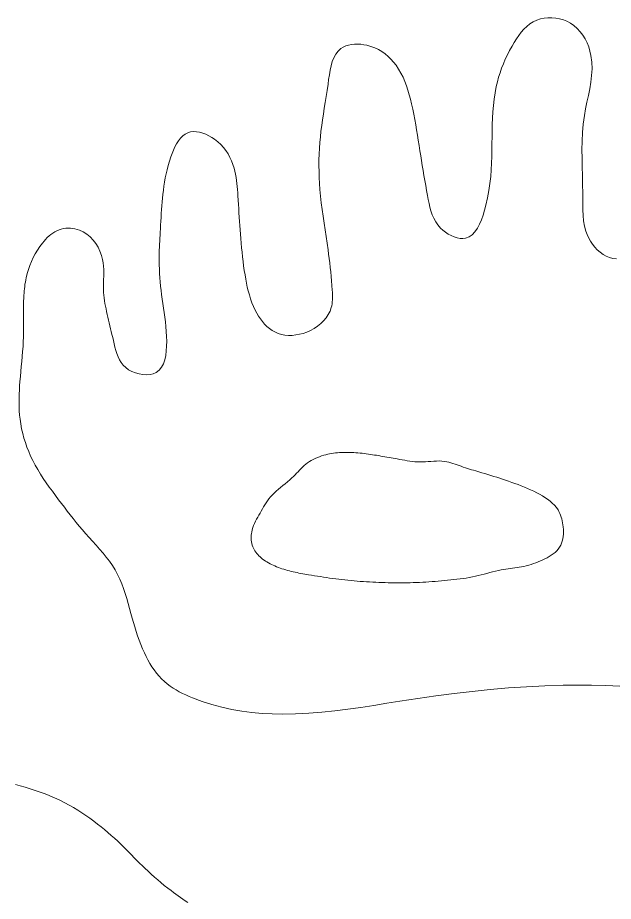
# Model space of a CAD drawing. Header units: millimetres. Extents: x -0.1 to 63, y 0 to 35.
# Drawn here: x 49.725 to 52.636, y 23.328 to 27.649 of the extents above; entities that cross this region are included whole.
import ezdxf

# ---------------------------------------------------------------- set-up
doc = ezdxf.new("R2010")
doc.units = ezdxf.units.MM
doc.header["$MEASUREMENT"] = 0
doc.layers.add('layout3', color=7, linetype='CONTINUOUS', lineweight=0)
doc.layers.add('layout4', color=7, linetype='CONTINUOUS', lineweight=0)

msp = doc.modelspace()

# ---------------------------------------------------------------- linework, layer by layer
at = {"layer": 'layout3', "color": 5, "linetype": 'CONTINUOUS'}
msp.add_lwpolyline([(50.55563162991142, 23.321762506229753), (50.54396263101142, 23.32999517182975), (50.532301305011416, 23.338215058429753), (50.520660453311415, 23.346445269329752), (50.50905287721142, 23.354708908029753), (50.49749137811142, 23.36302907782975), (50.48598875741142, 23.37142888222975), (50.47455781641142, 23.37993142452975), (50.45784020731142, 23.39270214692975), (50.44131040931141, 23.40573928642975), (50.42497224271142, 23.419035191029753), (50.408829527911415, 23.43258220872975), (50.392886085111414, 23.446372687629754), (50.37714573471142, 23.46039897562975), (50.361612297111414, 23.474653420829753), (50.34628959251142, 23.48912837102975), (50.33118144141142, 23.503816174529753), (50.32315017801142, 23.511792904429754), (50.315169814911414, 23.519817300229754), (50.30722818631142, 23.52787776622975), (50.299313126611416, 23.53596270652975), (50.291412470311414, 23.544060525629753), (50.283514051811416, 23.55215962772975), (50.27560570531142, 23.560248417029754), (50.26767526541141, 23.568315297829752), (50.259710566411414, 23.576348674529754), (50.24444772131142, 23.591494116629754), (50.22901003721142, 23.606464716729754), (50.213390370311416, 23.621248542729752), (50.197581577211416, 23.63583366262975), (50.181576514211415, 23.650208144429754), (50.16536803771142, 23.66436005602975), (50.14894900421142, 23.67827746542975), (50.13231226991142, 23.69194844062975), (50.11545069141142, 23.705361049529753), (50.09650512271142, 23.719898016629752), (50.07727334691142, 23.73407025432975), (50.05775375331142, 23.74784462792975), (50.037944731011414, 23.76118800262975), (50.01784466951142, 23.77406724352975), (49.99745195801142, 23.78644921592975), (49.976764985811414, 23.798300785129754), (49.95578214221142, 23.809588816229752), (49.93450181641141, 23.820280174529753), (49.91579672431142, 23.829056932729753), (49.896885756411415, 23.837388483729754), (49.87778825461142, 23.84530386792975), (49.85852356111142, 23.852832125429753), (49.839111018011415, 23.860002296729753), (49.819569967311416, 23.866843422029753), (49.799919751311414, 23.873384541529752), (49.780179711911416, 23.879654695629753), (49.760369191411414, 23.885682924529753), (49.737375917211416, 23.892389581529752), (49.71431703451142, 23.89882125932975)], dxfattribs=at)
at = {"layer": 'layout4', "color": 6, "linetype": 'CONTINUOUS'}
msp.add_lwpolyline([(52.65066411687527, 26.468657358730937), (52.63371900037527, 26.470926282930947), (52.61717306027527, 26.475630737330945), (52.601162107075275, 26.48252073793094), (52.585821951075275, 26.49134630073094), (52.57128840267527, 26.501857441830936), (52.557697272175275, 26.513804177230938), (52.545184369975274, 26.52693652273093), (52.53388550637527, 26.54100449463094), (52.523936491875276, 26.55575810873094), (52.51138250327527, 26.579442426530928), (52.50193783197527, 26.604032102430935), (52.49516800297527, 26.629393304630934), (52.490638541275274, 26.655392201130937), (52.48791497177527, 26.68189496023095), (52.48656281957527, 26.70876774983094), (52.48614760967527, 26.73587673823094), (52.486234867075275, 26.76308809353094), (52.48639011687527, 26.790267983730942), (52.48605402187527, 26.833466593530943), (52.485152078175275, 26.876295624930947), (52.48405706747527, 26.918808855730944), (52.48314177137527, 26.961060063830942), (52.48277897147527, 27.00310302683094), (52.48334144947527, 27.044991522530935), (52.48520198697527, 27.08677932873094), (52.48873336547527, 27.128520223230936), (52.49430836687527, 27.170267983730938), (52.50016511027527, 27.20277213663094), (52.50687518597527, 27.235312781130943), (52.51383026337527, 27.26788972583094), (52.52042201167527, 27.300502779530945), (52.52604210007527, 27.333151750630943), (52.53008219807527, 27.365836448030933), (52.53193397487527, 27.39855668023094), (52.53098909967527, 27.431312255930948), (52.52663924187527, 27.46410298373094), (52.521875644975275, 27.48483854873095), (52.51550593767527, 27.505344206930943), (52.50753234727527, 27.525376040930936), (52.497957101175274, 27.544690133130942), (52.48678242667527, 27.563042566130946), (52.474010551075274, 27.58018942273094), (52.45964370187527, 27.59588678523094), (52.44368410637527, 27.60989073643094), (52.426133991875275, 27.621957358730935), (52.409391103575274, 27.630814706130934), (52.39167131737527, 27.637945300730934), (52.373231598275275, 27.643316889230945), (52.35432891147527, 27.646897218430937), (52.33522022217527, 27.64865403493094), (52.31616249537527, 27.64855508553094), (52.29741269627527, 27.646568116930933), (52.279227790075275, 27.642660875730936), (52.26186474187527, 27.636801108730932), (52.244546425675274, 27.62844982093094), (52.228370408675275, 27.618101981830932), (52.21326194787527, 27.606000110030948), (52.19914629987527, 27.592386724030945), (52.185948721675274, 27.577504342530943), (52.17359446987527, 27.561595484230935), (52.162008801475274, 27.544902667530945), (52.15111697317527, 27.527668411130946), (52.14084424187527, 27.510135233730935), (52.12909601967527, 27.488676520830932), (52.118152691075274, 27.46711215783094), (52.108013523275275, 27.44541996843094), (52.098677783675264, 27.423577776530948), (52.09014473967527, 27.401563405630938), (52.08241365857527, 27.379354679730938), (52.07548380787527, 27.356929422430937), (52.06935445477527, 27.334265457530933), (52.06402486687527, 27.311340608730944), (52.058261471375275, 27.281109927930938), (52.05370077217527, 27.25050691023094), (52.05019263207527, 27.21963846513094), (52.04758691427527, 27.188611501730946), (52.045733481875274, 27.15753292933094), (52.04448219787527, 27.126509657030937), (52.04368292527527, 27.095648594230937), (52.04318552727527, 27.06505665003094), (52.04283986687527, 27.034840733730945), (52.042452008975275, 27.002079369330943), (52.041845381175264, 26.96965329673094), (52.040799274375274, 26.937312716930933), (52.03909297957527, 26.904807831330942), (52.036505787675274, 26.871888841030938), (52.032816989575274, 26.83830594743094), (52.02780587607527, 26.803809351630942), (52.02125173817527, 26.76814925503095), (52.01293386687527, 26.731075858730946), (52.00677693167527, 26.707374299730944), (51.99971816467527, 26.683660085430944), (51.99161926197527, 26.660560449430932), (51.98234191997527, 26.638702625430938), (51.971747834975275, 26.618713846830943), (51.95969870337527, 26.601221347230933), (51.94605622137527, 26.586852360330937), (51.93068208547527, 26.57623411963094), (51.91343799187527, 26.56999385873094), (51.90033840807527, 26.56849979643094), (51.886529304675264, 26.56922395693094), (51.87226996247527, 26.571970010330944), (51.857819662175274, 26.57654162663094), (51.84343768467527, 26.58274247613093), (51.82938331057527, 26.590376229030937), (51.81591582067527, 26.599246555230934), (51.80329449587527, 26.609157125130935), (51.79177861687527, 26.619911608730945), (51.778718727575274, 26.63492269913094), (51.76772693487527, 26.65090277963094), (51.75855262297527, 26.667720575430934), (51.75094517617527, 26.68524481173094), (51.74465397857527, 26.703344213830945), (51.73942841467527, 26.72188750683094), (51.73501786857527, 26.740743416030938), (51.73117172457527, 26.759780666530943), (51.72763936687527, 26.778867983730947), (51.72320558307527, 26.80353178573094), (51.71887145637527, 26.82807696923095), (51.714630402175274, 26.852521493030935), (51.710475835875265, 26.876883316230945), (51.70640117317527, 26.901180397630938), (51.70239982937527, 26.925430696130945), (51.69846522007527, 26.949652170730943), (51.694590760675275, 26.973862780230945), (51.69076986687527, 26.998080483730945), (51.68681141947527, 27.02345756353094), (51.68284564177527, 27.048859825830945), (51.67881371137527, 27.074284995030936), (51.67465680587527, 27.09973079523094), (51.67031610277527, 27.12519495063094), (51.665732779675274, 27.150675185530943), (51.660848014275274, 27.176169224030943), (51.655602984175275, 27.20167479033094), (51.649938866875274, 27.22718960873094), (51.64458548737527, 27.249477618330943), (51.63874462087527, 27.271669809230943), (51.63229380677527, 27.29366503423094), (51.625110584775264, 27.315362146130937), (51.617072494475266, 27.336659997830935), (51.60805707537527, 27.357457442130936), (51.59794186717527, 27.377653331830942), (51.58660440947527, 27.39714651973094), (51.57392224187527, 27.415835858730944), (51.56201677327527, 27.43099566463094), (51.54907607907527, 27.445376450830935), (51.53512383287527, 27.458852359830942), (51.52018370837527, 27.471297533730933), (51.50427937937527, 27.48258611493094), (51.48743451947527, 27.492592245730947), (51.46967280247527, 27.501190068430944), (51.451017902075264, 27.508253725330945), (51.431493491875266, 27.51365735873094), (51.41655136457527, 27.516509935730937), (51.40135053737527, 27.518334046130946), (51.38609430287527, 27.51907666603094), (51.370985953975264, 27.51868477133094), (51.356228783475274, 27.51710533773094), (51.342026084275275, 27.514285341330947), (51.32858114897527, 27.510171757930948), (51.31609727057527, 27.504711563430945), (51.30477774187527, 27.49785173373094), (51.29067707217527, 27.485391094030945), (51.27912342047527, 27.470271305630945), (51.26978292077527, 27.452893188230945), (51.26232170707527, 27.43365756173094), (51.256405913175264, 27.412965245730945), (51.251701673275264, 27.39121706013094), (51.24787512127527, 27.368813824830937), (51.24459239117527, 27.346156359430935), (51.24151961687527, 27.323645483730942), (51.23709308317527, 27.29286600233094), (51.23251427367527, 27.26300518383094), (51.22787480727527, 27.23390421543094), (51.22326630277527, 27.205404284230937), (51.21878037897527, 27.177346577330937), (51.21450865457527, 27.14957228173094), (51.21054274857527, 27.121922584530935), (51.206974279775274, 27.09423867283094), (51.203894866875274, 27.066361733730943), (51.20140509557527, 27.038479679030942), (51.19948197527527, 27.010304908330937), (51.19812416827527, 26.98188885943094), (51.19733033667527, 26.95328297003094), (51.19709914297527, 26.924538677730936), (51.19742924937527, 26.895707420230934), (51.19831931807527, 26.866840635330945), (51.19976801147527, 26.837989760630933), (51.20177399187527, 26.809206233730947), (51.20477109637527, 26.77602207433094), (51.20839594377527, 26.742979569630933), (51.21253129067527, 26.71006119873094), (51.21705989397527, 26.677249440630945), (51.22186451027527, 26.64452677433094), (51.22682789647527, 26.611875679030945), (51.23183280927527, 26.579278633630935), (51.23676200547527, 26.546718117130936), (51.24149824187527, 26.514176608730935), (51.24449339127527, 26.492489382530948), (51.24733852157527, 26.470784750230933), (51.25002138847527, 26.44904464523094), (51.25252974737527, 26.427251000930937), (51.25485135387527, 26.405385750730943), (51.25697396347527, 26.383430827930937), (51.25888533177527, 26.361368166130944), (51.26057321447527, 26.33917969853094), (51.26202536687527, 26.31684735873094), (51.26256660477527, 26.307142103630937), (51.26299566207527, 26.297429448730938), (51.26324675727527, 26.287732295030935), (51.26325410907527, 26.27807354373094), (51.26295193597527, 26.268476095830934), (51.26227445657527, 26.258962852230937), (51.26115588957527, 26.249556714230934), (51.25953045347527, 26.240280582630945), (51.25733236687527, 26.23115735873094), (51.25118546407527, 26.213695436930934), (51.242768439675274, 26.197021580830935), (51.23229274757527, 26.181240490430937), (51.21996984177527, 26.16645686603094), (51.20601117597527, 26.152775407430937), (51.19062820427527, 26.14030081493094), (51.17403238037527, 26.12913778843094), (51.15643515827527, 26.119391027930945), (51.13804799187527, 26.111165233730944), (51.12049650637527, 26.104988959230937), (51.10260820037527, 26.100256549230934), (51.08454246417527, 26.097017422930932), (51.06645868797527, 26.095320999730944), (51.04851626207527, 26.095216699030942), (51.030874576675274, 26.09675394023094), (51.01369302217527, 26.099982142730937), (50.99713098877527, 26.104950725730944), (50.98134786687527, 26.111709108730935), (50.96778809717527, 26.119416458630937), (50.95499462437527, 26.12849273873094), (50.94295828627527, 26.138786856530942), (50.93166992027527, 26.15014771983094), (50.92112036427527, 26.162424236130946), (50.91130045577527, 26.17546531303094), (50.902201032375274, 26.18911985823094), (50.89381293187527, 26.203236779230934), (50.88612699187527, 26.21766498373094), (50.87739228497527, 26.236152799030933), (50.869667509175265, 26.254873157930945), (50.86285618047527, 26.273802848530934), (50.85686181487527, 26.29291865943094), (50.85158792827527, 26.312197378830945), (50.84693803667527, 26.331615795130944), (50.84281565607527, 26.35115069663094), (50.83912430247527, 26.370778871730934), (50.835767491875266, 26.390477108730934), (50.83231294857527, 26.412547072630943), (50.82913682017527, 26.434668227630937), (50.82622026817527, 26.456833265030937), (50.82354445437527, 26.47903487613094), (50.82109054047527, 26.501265752330937), (50.81883968807527, 26.52351858483094), (50.81677305887527, 26.54578606503094), (50.81487181457527, 26.568060884230945), (50.81311711687527, 26.59033573373094), (50.81159604017527, 26.611095004830943), (50.81016594517527, 26.631852110730932), (50.80880684197527, 26.65261121073094), (50.80749874057527, 26.67337646423094), (50.806221651175264, 26.694152030430942), (50.80495558397527, 26.71494206873095), (50.80368054917527, 26.735750738230934), (50.80237655667527, 26.756582198530936), (50.80102361687527, 26.77744060873094), (50.79999136767527, 26.79257054013094), (50.79885543997527, 26.807698556330934), (50.79754835077527, 26.82280640793094), (50.79600261677527, 26.837875845830936), (50.79415075497527, 26.85288862083094), (50.79192528227527, 26.86782648383094), (50.78925871537527, 26.88267118563094), (50.78608357127527, 26.897404476930944), (50.78233236687527, 26.912008108730944), (50.77669113497527, 26.930190994530932), (50.76996551447527, 26.948032930030934), (50.76209356747527, 26.965427959730945), (50.75301335567527, 26.982270128130935), (50.74266294107527, 26.99845347973094), (50.73098038547527, 27.013872059130932), (50.71790375077527, 27.028419910730946), (50.70337109897527, 27.041991079130938), (50.68732049187527, 27.054479608730944), (50.67360187387527, 27.063468323830932), (50.65913165687527, 27.071530202230946), (50.64413984837527, 27.078476895030946), (50.62885645577527, 27.084120053130945), (50.61351148647527, 27.088271327630935), (50.59833494807527, 27.09074236933094), (50.58355684777527, 27.09134482953094), (50.56940719327527, 27.089890358930944), (50.55611599187527, 27.086190608730945), (50.54302714507527, 27.07961557413094), (50.53110705517527, 27.070587725730945), (50.52027465947527, 27.059448651030948), (50.51044889557527, 27.04653993763094), (50.50154870097527, 27.03220317333094), (50.49349301327527, 27.016779945730946), (50.48620077007527, 27.00061184223094), (50.47959090867527, 26.984040450730944), (50.47358236687527, 26.967407358730938), (50.46659911387527, 26.946254359430938), (50.46041944077527, 26.925492798930946), (50.45497920067527, 26.905047297630944), (50.45021424657527, 26.884842475930938), (50.44606043127527, 26.864802954030935), (50.44245360797527, 26.844853352230942), (50.43932962957527, 26.82491829103094), (50.436624349075274, 26.804922390530947), (50.43427361957527, 26.784790271330934), (50.43239280387527, 26.766318259630935), (50.430720254775274, 26.747697482030944), (50.42922417767527, 26.728954089830935), (50.42787277767527, 26.710114234330945), (50.42663426027527, 26.691204066630945), (50.425476830675265, 26.672249738030942), (50.42436869417527, 26.653277399930943), (50.42327805607527, 26.634313203430935), (50.42217312167527, 26.61538329983094), (50.42128231477527, 26.600569617930944), (50.42038804187527, 26.58578379143094), (50.41951520527527, 26.571016473630948), (50.418688707275265, 26.556258317430945), (50.41793344987527, 26.541499976130936), (50.41727433547527, 26.526732102830948), (50.41673626637527, 26.51194535063094), (50.41634414467527, 26.497130372730936), (50.41612287267527, 26.48227782223094), (50.416134884975264, 26.461256712730943), (50.41651947387527, 26.44018385683094), (50.41725973017527, 26.41910086333094), (50.41833874477527, 26.39804934093094), (50.41973960847527, 26.377070898430944), (50.42144541207527, 26.356207144730945), (50.42343924637527, 26.335499688530945), (50.42570420227527, 26.314990138630932), (50.42822337057527, 26.29472010383094), (50.43125884017527, 26.27267236723094), (50.43447006917527, 26.250802972630936), (50.43774461027527, 26.228948834930932), (50.440970016275266, 26.206946869030944), (50.44403383987527, 26.184633989930944), (50.44682363397527, 26.161847112430934), (50.449226951275264, 26.138423151430942), (50.45113134457527, 26.11419902173094), (50.45242436657527, 26.089011638430932), (50.452931225775274, 26.06602814503094), (50.45258523127527, 26.042699035930937), (50.45109398567527, 26.01955082543094), (50.44816509187527, 25.997110027930944), (50.443506152375264, 25.975903157530936), (50.43682476997527, 25.95645672863094), (50.42782854727527, 25.93929725553093), (50.41622508697527, 25.924951252430944), (50.40172199187527, 25.913945233730942), (50.38742589187527, 25.907666975430942), (50.37143013687527, 25.90391197193094), (50.35422159167527, 25.902554953230933), (50.33628712077527, 25.903470649730934), (50.318113589275264, 25.906533791430945), (50.30018786157527, 25.911619108530942), (50.28299680277527, 25.918601331130944), (50.26702727727527, 25.927355189630944), (50.25276615017527, 25.937755413930944), (50.24092067507527, 25.949277331530936), (50.230903105175265, 25.962044643830936), (50.22247894287527, 25.97587370803093), (50.215413690475266, 25.990580881530946), (50.20947285037527, 26.005982521430937), (50.20442192487527, 26.021894985130942), (50.20002641647527, 26.038134629830935), (50.19605182757527, 26.054517812830937), (50.19226366037527, 26.07086089153094), (50.18887627787527, 26.085302806730937), (50.185464002075264, 26.099595395330937), (50.18204030157527, 26.113767868630944), (50.17861864467527, 26.127849437830932), (50.17521250007527, 26.141869314430934), (50.17183533637527, 26.15585670963094), (50.16850062197527, 26.169840834830936), (50.165221825475264, 26.18385090113094), (50.16201241547527, 26.19791612013094), (50.15908648627527, 26.211163822330946), (50.156279649775264, 26.224478152930942), (50.15363827837527, 26.23785169573094), (50.15120874447527, 26.251277034530943), (50.14903742027526, 26.264746753030934), (50.14717067827527, 26.278253435130935), (50.14565489067527, 26.291789664330935), (50.14453642997527, 26.305348024630945), (50.14386166847527, 26.318921099730943), (50.14365160307527, 26.335283577730934), (50.14392067377527, 26.35165419623094), (50.14443675587527, 26.36803050323094), (50.144967724475265, 26.384410046430943), (50.14528145447527, 26.400790373930946), (50.14514582117527, 26.41716903353094), (50.14432869947527, 26.433543573130947), (50.14259796467527, 26.449911540530934), (50.13972149187527, 26.466270483730938), (50.134298315575265, 26.48651059533094), (50.12685142817527, 26.50641789213094), (50.11748052837527, 26.525677245730947), (50.10628531477527, 26.543973527530937), (50.09336548597527, 26.560991608830932), (50.07882074067527, 26.57641636123094), (50.062750777475266, 26.58993265603094), (50.04525529497527, 26.601225364730936), (50.02643399187527, 26.60997935873094), (50.01571000787527, 26.61356352493094), (50.004709837775266, 26.61630136933094), (49.99351851947527, 26.618187332030942), (49.98222109077527, 26.619215852930935), (49.970902589575275, 26.619381372230947), (49.959648053675274, 26.618678329930944), (49.94854252107527, 26.61710116603095), (49.93767102947526, 26.614644320630944), (49.92711861687527, 26.61130223373094), (49.91648708017527, 26.606864343830935), (49.906284531075265, 26.601536781330935), (49.896497041475264, 26.595406200730935), (49.88711068287527, 26.58855925643094), (49.87811152717528, 26.581082602830946), (49.869485645975274, 26.573062894330945), (49.861219110975284, 26.564586785430947), (49.85329799407526, 26.55574093033094), (49.84570836687528, 26.54661198373094), (49.83281282437529, 26.529614880230938), (49.820945040275255, 26.512027765630933), (49.81009762567525, 26.49390095043094), (49.80026319167535, 26.475284745030933), (49.79143434927527, 26.456229459930938), (49.783603709475265, 26.436785405830932), (49.77676388347529, 26.41700289303094), (49.77090748217527, 26.396932232130936), (49.766027116875286, 26.376623733730938), (49.763885063175245, 26.366062925630942), (49.761986949675254, 26.355457454430933), (49.760318572475285, 26.344812632830937), (49.7588657279753, 26.33413377363094), (49.75761421247527, 26.323426189530934), (49.75654982237527, 26.312695193230937), (49.75565835377527, 26.301946097530944), (49.754925603175266, 26.29118421513094), (49.75433736687527, 26.280414858730936), (49.753544918275274, 26.259098788530935), (49.75315923767526, 26.237777521730933), (49.75307693377529, 26.216454322530936), (49.75319461537528, 26.19513245563094), (49.75340889147527, 26.173815185330938), (49.75361637077527, 26.152505776030935), (49.75371366217525, 26.131207492230942), (49.75359737457526, 26.109923598330937), (49.75316411687526, 26.08865735873094), (49.75218435647527, 26.06427985943094), (49.75074405417528, 26.039922230530934), (49.748936107075274, 26.015576801330937), (49.74685341207526, 25.991235901130935), (49.74458886637526, 25.96689185913094), (49.74223536687527, 25.942537004630935), (49.73988581077527, 25.918163666930937), (49.73763309507528, 25.89376417523094), (49.73557011687527, 25.869330858730933), (49.73405779377527, 25.848854491930936), (49.73280233977527, 25.828359062330946), (49.73186268647527, 25.807854567730942), (49.731297765275265, 25.787351005830942), (49.73116650757527, 25.766858374330937), (49.731527844875274, 25.746386671130935), (49.732440708775265, 25.725945894030943), (49.73396403057527, 25.705546040630935), (49.73615674187528, 25.685197108730932), (49.739545641675264, 25.661981263530933), (49.74386410317528, 25.638883248130938), (49.74908720737526, 25.615941056530943), (49.75519003527527, 25.59319268243094), (49.76214766797527, 25.570676119730933), (49.76993518647528, 25.548429362130946), (49.778527671775265, 25.526490403530943), (49.78790020487527, 25.50489723783093), (49.79802786687528, 25.483687858730946), (49.80990002437526, 25.461011801430942), (49.82254586417526, 25.43878811403094), (49.83586971847526, 25.416967016030938), (49.849775919275274, 25.395498727230944), (49.86416879857527, 25.37433346713094), (49.878952688375264, 25.353421455630937), (49.894031920875264, 25.33271291223093), (49.90931082797527, 25.312158056730937), (49.924693741875274, 25.291707108730932), (49.93883418997527, 25.273002297830942), (49.95301549567527, 25.254357529130942), (49.967271497875274, 25.235787286630938), (49.98163603557527, 25.217306054330933), (49.99614294747527, 25.198928316130946), (50.01082607267527, 25.180668556030938), (50.02571924997527, 25.16254125793094), (50.04085631837527, 25.144560905830943), (50.05627111687527, 25.126741983730938), (50.07337883447527, 25.10751162523094), (50.09066682967527, 25.088380426430945), (50.107945699775264, 25.069238823030943), (50.12502604197527, 25.049977250830935), (50.14171845367527, 25.03048614563093), (50.15783353217527, 25.01065594303094), (50.17318187487527, 24.99037707883093), (50.18757407897527, 24.969539988830945), (50.20082074187527, 24.948035108730934), (50.212638068575274, 24.92608997613094), (50.22330513137527, 24.90348494503094), (50.23297116307527, 24.880316829830946), (50.24178539667527, 24.85668244503094), (50.24989706497527, 24.832678605130937), (50.25745540077527, 24.808402124530943), (50.26460963697527, 24.783949817830944), (50.27150900637527, 24.759418499430936), (50.27830274187527, 24.734904983730942), (50.28443089357527, 24.712979469430934), (50.29067381197527, 24.691157731330932), (50.29711111357527, 24.669451139130942), (50.30382241477527, 24.64787106263094), (50.31088733207527, 24.626428871630935), (50.31838548197527, 24.605135935930946), (50.32639648087527, 24.584003625330936), (50.334999945375266, 24.563043309730944), (50.34427549187527, 24.54226635873094), (50.35261540567527, 24.52502941893094), (50.36151197167527, 24.508015456330938), (50.37099466357527, 24.491310877330932), (50.38109295517527, 24.475002088830934), (50.39183632027527, 24.459175497230945), (50.40325423267527, 24.443917509330944), (50.41537616627527, 24.429314531630936), (50.42823159467527, 24.415452970930943), (50.44184999187527, 24.40241923373094), (50.45522732397527, 24.391083078330936), (50.46922631787527, 24.380487227630937), (50.48378160087527, 24.37057936373094), (50.49882780007527, 24.361307169030937), (50.51429954267527, 24.352618325630942), (50.530131455975265, 24.344460515630942), (50.546258167075266, 24.33678142133094), (50.56261430327527, 24.32952872503094), (50.57913449187527, 24.32265010873094), (50.62618633697527, 24.305020033830942), (50.67392188217527, 24.289832665430936), (50.72224275757527, 24.276980631530932), (50.77105059357527, 24.266356559730937), (50.82024702037527, 24.257853078130935), (50.86973366827527, 24.251362814330946), (50.91941216767527, 24.24677839633094), (50.96918414877527, 24.243992451830934), (51.01895124187527, 24.242897608730942), (51.08300166037527, 24.243791474530937), (51.14690283617527, 24.24698691243094), (51.21067724207527, 24.25215178233094), (51.27434735097527, 24.25895394423094), (51.33793563577527, 24.26706125823094), (51.40146456937527, 24.27614158413094), (51.464956624675274, 24.285862782130934), (51.52843427447527, 24.295892711930946), (51.59191999187527, 24.30589923373094), (51.68033539567527, 24.31928933233094), (51.76881508277527, 24.331848732530943), (51.85736416377527, 24.34343561893094), (51.94598774937527, 24.35390817603094), (52.03469095007527, 24.36312458863094), (52.12347887657527, 24.37094304103094), (52.212356639475274, 24.37722171803094), (52.30132934937527, 24.381818804030942), (52.390402116875265, 24.38459248373094), (52.45991631677527, 24.385407316430943), (52.52946528747527, 24.38501121163094), (52.59901987067527, 24.383387840630945), (52.66855090797527, 24.380520874430943)], dxfattribs=at)
at = {"layer": 'layout4', "color": 3, "linetype": 'CONTINUOUS'}
msp.add_lwpolyline([(51.41419399187527, 24.891187108730946), (51.42940338517527, 24.890172656330932), (51.444617630675275, 24.88924772103094), (51.45983649807527, 24.888412821530935), (51.47505975707527, 24.88766847683094), (51.490287177475274, 24.887015205730933), (51.50551852897527, 24.886453527030937), (51.52075358117527, 24.885983959630934), (51.535992103975275, 24.885607022230943), (51.55123386687527, 24.885323233730944), (51.566539340475266, 24.88513296223094), (51.58184650867527, 24.885040153230932), (51.59715403187527, 24.885047851930935), (51.612460570675275, 24.88515910353094), (51.62776478557527, 24.885376953030942), (51.64306533707527, 24.885704445630935), (51.658360885775274, 24.886144626530935), (51.67365009217527, 24.886700540830944), (51.68893161687527, 24.887375233730936), (51.704198137775265, 24.88816932243094), (51.71945719967527, 24.88907578593094), (51.73471035707527, 24.890085278530933), (51.74995916477527, 24.891188454530933), (51.76520517717527, 24.892375968130935), (51.78044994907527, 24.893638473630944), (51.79569503487527, 24.894966625230936), (51.81094198927527, 24.896351077130944), (51.82619236687527, 24.897782483730936), (51.84138145317527, 24.899253194630944), (51.85656582777527, 24.90079974203094), (51.871735842875275, 24.90246067043094), (51.88688185087527, 24.904274524430946), (51.901994204175274, 24.90627984833094), (51.91706325507527, 24.908515186730938), (51.932079355875274, 24.911019084130942), (51.94703285907527, 24.913830084930936), (51.96191411687526, 24.916986733730937), (51.97600775017527, 24.920327074430944), (51.99004712037527, 24.92392477253094), (52.00405216217527, 24.92768909363093), (52.018042810575274, 24.93152930363094), (52.032039000175274, 24.93535466803094), (52.04606066577527, 24.93907445263093), (52.06012774227527, 24.942597922930943), (52.07426016437527, 24.94583434473094), (52.08847786687527, 24.948692983730933), (52.099407699675275, 24.95058347823094), (52.11038264827527, 24.95226252783094), (52.12138639367527, 24.953792252330942), (52.13240261707527, 24.95523477163094), (52.14341499947527, 24.95665220543094), (52.15440722207527, 24.95810667373094), (52.16536296597527, 24.959660296330938), (52.176265912175275, 24.961375193030932), (52.18709974187527, 24.963313483730943), (52.19887566267527, 24.965752968630937), (52.21056156607527, 24.968532802930934), (52.222169975475275, 24.971650658530933), (52.23371341427527, 24.97510420713094), (52.24520440577527, 24.978891120530932), (52.25665547347527, 24.983009070630942), (52.26807914057527, 24.987455729130943), (52.27948793057527, 24.99222876793094), (52.29089436687527, 24.99732585873093), (52.301684286675275, 25.002458064130934), (52.312360414675275, 25.007925370230936), (52.32279983687527, 25.01377429383093), (52.33287963927527, 25.020051351530938), (52.34247690807527, 25.02680305993094), (52.35146872907527, 25.03407593573094), (52.35973218857527, 25.04191649553094), (52.367144372475266, 25.05037125593094), (52.37358236687527, 25.059486733730935), (52.37880789757527, 25.068979646530934), (52.383063457475274, 25.07904959923094), (52.38641078837527, 25.08960855133094), (52.38891163177527, 25.100568462330937), (52.39062772917527, 25.111841291730936), (52.39162082237527, 25.123338999130933), (52.391952652775274, 25.134973543830938), (52.391684962075274, 25.146656885530945), (52.390879491875275, 25.15830098373094), (52.38978313887527, 25.168304612030937), (52.388308245575274, 25.178184847830934), (52.386434326875275, 25.18791403593094), (52.38414089767527, 25.19746452143093), (52.38140747297527, 25.206808649230936), (52.37821356757527, 25.21591876443094), (52.37453869647527, 25.22476721193094), (52.37036237457527, 25.233326336630938), (52.36566411687527, 25.241568483730944), (52.35743511787527, 25.253551239530935), (52.34806812887527, 25.26476940903093), (52.33770033757527, 25.275268602830934), (52.32646893127527, 25.28509443183094), (52.31451109777527, 25.294292506930944), (52.301964024475275, 25.30290843883094), (52.288964899075275, 25.310987838430933), (52.27565090897527, 25.31857631643093), (52.262159241875274, 25.325719483730936), (52.246958261275275, 25.333253445330936), (52.231706009075275, 25.340337333330936), (52.216402114575274, 25.347023550930942), (52.201046206775274, 25.353364501230942), (52.18563791507527, 25.359412587730944), (52.17017686847527, 25.365220213430945), (52.154662696275274, 25.370839781630934), (52.139095027675275, 25.376323695730946), (52.123473491875274, 25.381724358730935), (52.10917092767527, 25.38661638693094), (52.09482701107527, 25.391472971630932), (52.080445559075265, 25.396284359330934), (52.06603038887527, 25.401040796630934), (52.05158531767527, 25.405732530230935), (52.03711416277527, 25.410349806630933), (52.022620741175274, 25.414882872430937), (52.00810887017527, 25.41932197423094), (51.99358236687527, 25.423657358730935), (51.983447834275275, 25.426618301230945), (51.97331101767527, 25.429549430830946), (51.96317489047527, 25.43247609453094), (51.95304242617527, 25.43542363953094), (51.94291659817527, 25.438417413030933), (51.93280037977527, 25.441482762030944), (51.922696744475274, 25.444645033730936), (51.91260866567527, 25.447929575230944), (51.902539116875275, 25.451361733730934), (51.89248836997527, 25.454947754230943), (51.882447768875274, 25.458616795230938), (51.87240595457527, 25.462278902230935), (51.86235156817527, 25.465844120830937), (51.852273250675275, 25.469222496630934), (51.84215964327527, 25.47232407533093), (51.83199938697527, 25.475058902330943), (51.82178112277526, 25.477337023230945), (51.81149349187527, 25.47906848373094), (51.79824502517527, 25.480404519930943), (51.78488558657527, 25.48089078913094), (51.77143583887527, 25.480715617730937), (51.757916445275264, 25.48006733203094), (51.74434806867527, 25.479134258330944), (51.73075137197527, 25.478104722830935), (51.71714701827527, 25.477167051830946), (51.70355567057527, 25.476509571730944), (51.68999799187527, 25.476320608730944), (51.677684084875274, 25.476680732830943), (51.665410545875275, 25.477519225130933), (51.65317260607527, 25.478768773130938), (51.64096549657527, 25.480362064430935), (51.62878444847527, 25.482231786430944), (51.616624692775275, 25.484310626830933), (51.604481460675274, 25.486531273230938), (51.59234998337527, 25.488826412930933), (51.580225491875275, 25.491128733730932), (51.57012173767527, 25.49301165493094), (51.56001880257527, 25.49485574783094), (51.54991596547527, 25.49666396073094), (51.53981250517527, 25.498439241830937), (51.52970770067527, 25.500184539330945), (51.51960083067527, 25.501902801530946), (51.50949117407527, 25.503596976730933), (51.49937800987527, 25.505270013030938), (51.48926061687527, 25.50692485873094), (51.479142186275276, 25.508561292830933), (51.46901743407527, 25.510170317630937), (51.45888498467527, 25.51173975403094), (51.448743462675274, 25.51325742273093), (51.438591492375274, 25.51471114483094), (51.42842769817527, 25.51608874103094), (51.41825070457527, 25.51737803233094), (51.40805913597527, 25.518566839630935), (51.397851616875265, 25.519642983730932), (51.38786665977527, 25.520573702830944), (51.37786826887527, 25.52137479753094), (51.36785953637526, 25.522035718830935), (51.35784355397527, 25.522545917530934), (51.34782341397527, 25.522894844830944), (51.33780220817527, 25.52307195163094), (51.32778302877527, 25.523066688830937), (51.31776896757527, 25.522868507530944), (51.30776311687527, 25.522466858730937), (51.29799297157527, 25.521867500030936), (51.28823808007527, 25.52105416873094), (51.27850289517527, 25.520017410630942), (51.26879186997527, 25.518747772030935), (51.25910945737527, 25.517235799030942), (51.24946011027527, 25.51547203753094), (51.23984828167527, 25.513447033830943), (51.23027842457527, 25.511151333830938), (51.22075499187527, 25.508575483730937), (51.21021703957527, 25.50536654143093), (51.19977994477527, 25.501786284230946), (51.18948149547527, 25.497822400530936), (51.17935947997527, 25.493462578530938), (51.16945168617527, 25.488694506530933), (51.15979590237527, 25.483505872730944), (51.150429916675265, 25.47788436553094), (51.14139151707527, 25.471817673130943), (51.13271849187527, 25.46529348373093), (51.12465489217527, 25.458515397930938), (51.11690080877527, 25.451372817930945), (51.10938468567527, 25.443945315930932), (51.10203496717527, 25.436312464030934), (51.09478009757527, 25.428553834430943), (51.08754852097527, 25.42074899943094), (51.08026868167527, 25.412977531230936), (51.07286902387527, 25.405319001930934), (51.06527799187527, 25.397852983730942), (51.05463858957527, 25.388156701430944), (51.04364733827527, 25.378834233830943), (51.03243263007527, 25.36976243613094), (51.02112285707527, 25.360818163530936), (51.00984641127527, 25.351878271230945), (50.99873168477527, 25.342819614330935), (50.98790706967527, 25.33351904823094), (50.977500957975266, 25.323853427930942), (50.96764174187527, 25.313699608730943), (50.96003269617527, 25.304939840430933), (50.95282359167527, 25.29581614423094), (50.94596008657527, 25.286375858730935), (50.93938783877527, 25.276666322530943), (50.93305250637527, 25.266734874430938), (50.92689974747527, 25.25662885273094), (50.92087522007527, 25.246395596430943), (50.91492458217527, 25.236082443830938), (50.90899349187527, 25.22573673373094), (50.90333692297527, 25.215884515430943), (50.89774349377527, 25.20601307743094), (50.89230790337527, 25.19608979323094), (50.887124850675264, 25.186082036330944), (50.88228903467527, 25.175957180130936), (50.87789515427527, 25.165682598330932), (50.87403790857527, 25.155225664330942), (50.870811996375274, 25.144553751630937), (50.86831211687527, 25.133634233730945), (50.86701462107527, 25.125631181530935), (50.86615650627527, 25.117526429930933), (50.86575393757526, 25.10936278273094), (50.86582308007527, 25.10118304373094), (50.86638009897527, 25.09303001693094), (50.86744115937527, 25.084946506130933), (50.86902242657527, 25.07697531533094), (50.87114006567527, 25.069159248230932), (50.87381024187527, 25.061541108730935), (50.87684488607527, 25.054562681330935), (50.88034955097527, 25.047803725230935), (50.88428719127527, 25.041269070830936), (50.88862076197527, 25.03496354853094), (50.89331321797527, 25.028891988730933), (50.89832751407527, 25.023059221930936), (50.90362660517527, 25.017470078530934), (50.90917344607527, 25.012129389030946), (50.91493099187527, 25.007041983730943), (50.92163647117527, 25.001610288130934), (50.92854525847527, 24.996488053230934), (50.93563979697527, 24.991656462630942), (50.94290252967527, 24.987096699930945), (50.95031589977527, 24.982789948930943), (50.95786235037527, 24.978717393130935), (50.96552432467527, 24.974860216230937), (50.97328426577527, 24.971199601830932), (50.98112461687526, 24.96771673373094), (50.98985225137527, 24.96406023683093), (50.99865143547527, 24.96059201413094), (51.00751717357527, 24.957306788530943), (51.01644447037527, 24.95419928303093), (51.02542833027527, 24.951264220430943), (51.03446375787527, 24.948496323830938), (51.04354575767527, 24.94589031603094), (51.05266933407527, 24.943440920030937), (51.06182949187527, 24.94114285873094), (51.07115193917527, 24.938959553630937), (51.08050320017527, 24.936909977630933), (51.08987960157527, 24.934977633730938), (51.099277469775274, 24.933146024830933), (51.10869313137527, 24.93139865383094), (51.11812291277527, 24.92971902383094), (51.12756314067527, 24.928090637630945), (51.13701014147527, 24.926496998330933), (51.14646024187527, 24.92492160873094), (51.16115724087527, 24.922481279930935), (51.17585477447527, 24.920057011930936), (51.19055476547527, 24.91766062653093), (51.20525913657527, 24.91530394523093), (51.21996981057527, 24.912998789830937), (51.23468871027527, 24.91075698173094), (51.24941775857527, 24.908590342830934), (51.26415887817527, 24.90651069463094), (51.27891399187527, 24.90452985873094), (51.29389646237527, 24.902631149630935), (51.30889404477527, 24.900843335430935), (51.32390547387527, 24.899163480630932), (51.338929484875266, 24.897588649630933), (51.35396481257527, 24.896115906830943), (51.36901019217527, 24.894742316930945), (51.38406435857527, 24.893464944330944), (51.39912604677527, 24.892280853430933), (51.41419399187527, 24.891187108730946)], dxfattribs=at)

doc.saveas('drawing.dxf')
